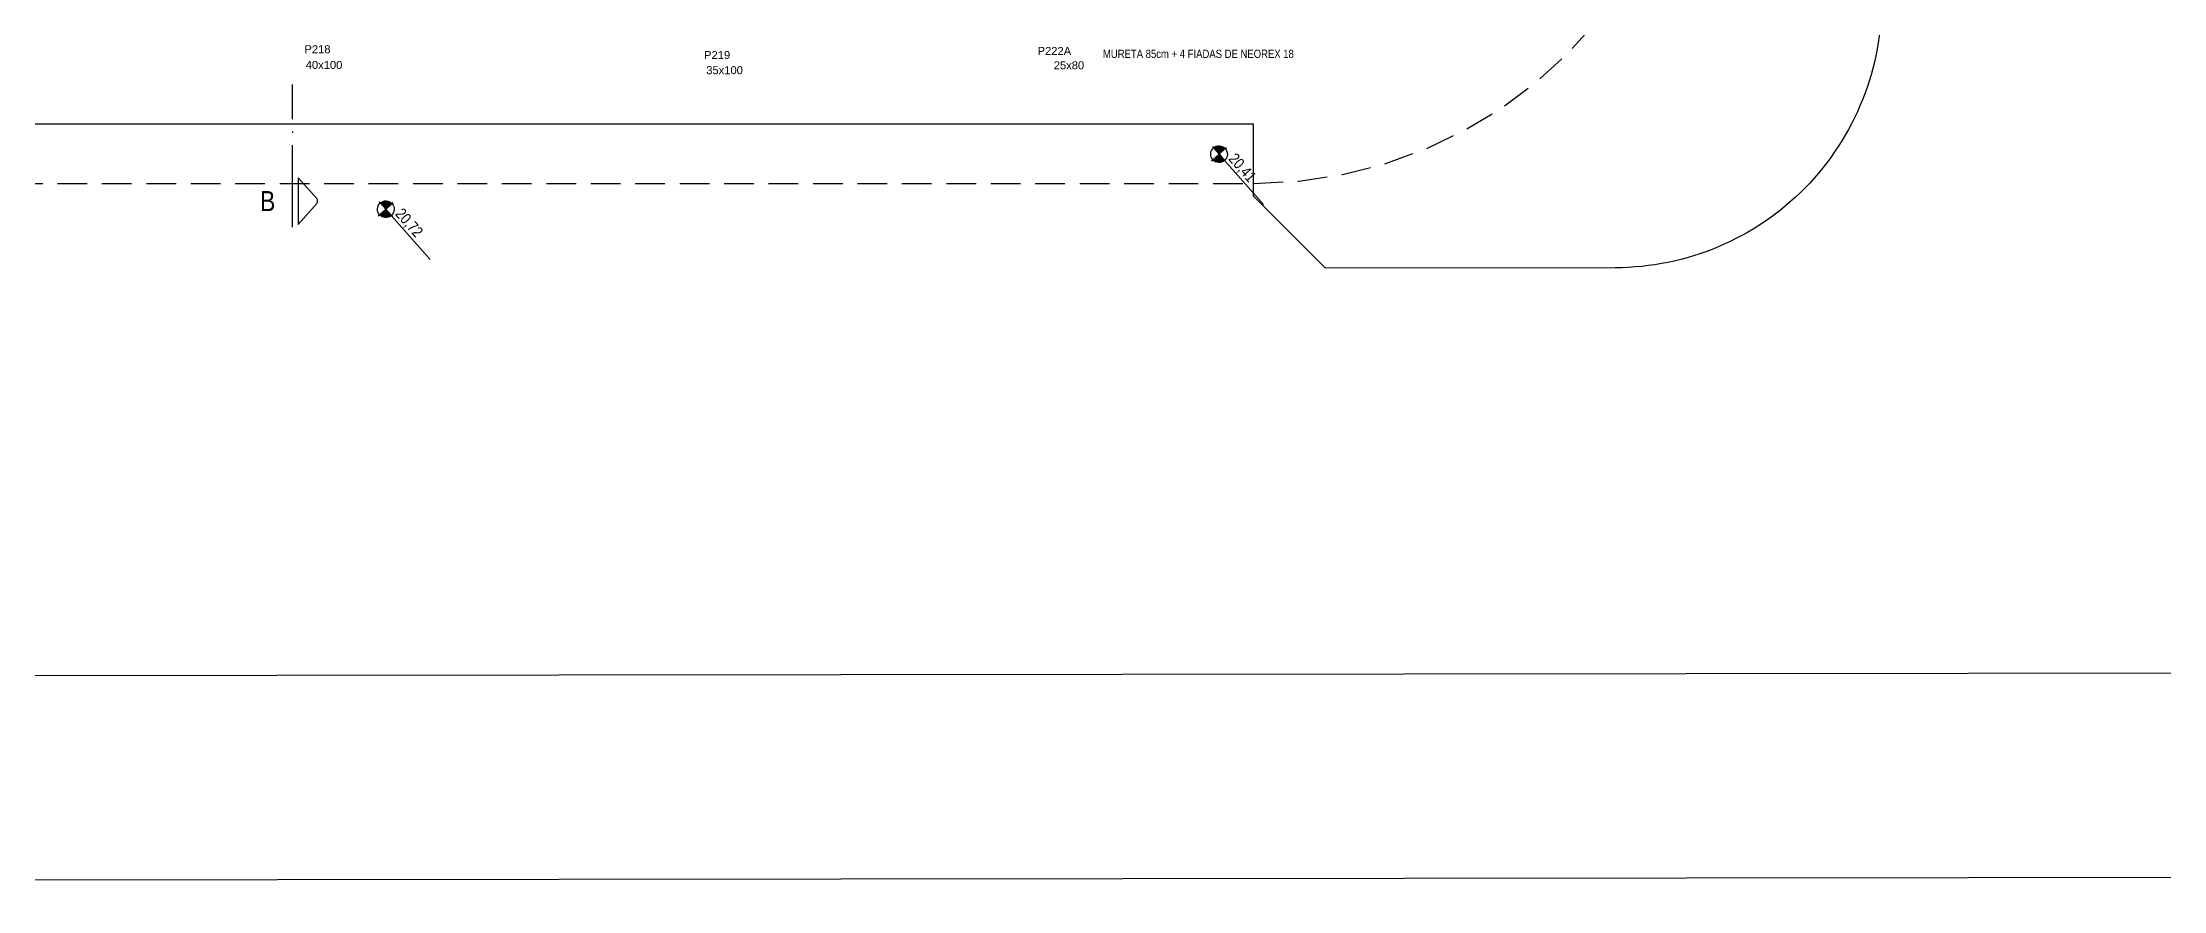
# Model space of a CAD drawing. Header units: metres. Extents: x -133 to 570, y -18 to 184.
# Drawn here: x 20.11 to 55.9, y -17.96 to -3.64 of the extents above; entities that cross this region are included whole.
import ezdxf
from ezdxf.enums import TextEntityAlignment as Align

# ---------------------------------------------------------------- set-up
doc = ezdxf.new("R2010")
doc.units = ezdxf.units.M
doc.linetypes.add('DASHEDX2', pattern=[1.5, 1, -0.5])
for name, color, linetype in [('12', 232, 'Continuous'), ('9', 232, 'Continuous'), ('ARQ-AUX1', 1, 'Continuous'), ('ARQ-AUX2', 2, 'Continuous'), ('ARQ-DIM', 2, 'Continuous'), ('ARQ-PRJ', 7, 'DASHEDX2'), ('ARQ-SIM', 1, 'Continuous'), ('ARQ-TXT EMBASAM', 2, 'Continuous')]:
    doc.layers.add(name, color=color, linetype=linetype)
doc.styles.add('Adesa', font='ARIALN.TTF')
doc.styles.get("Standard").update_dxf_attribs({"font": 'arial.ttf'})

# ---------------------------------------------------------------- blocks, each defined once
blk = doc.blocks.new('ADESA-SIM CORT')
at = {"color": 3}
blk.add_lwpolyline([(1.712, 0.367), (1.4, 0.086), (2.1, 0.086), (1.788, 0.367)], dxfattribs=at)
blk.add_lwpolyline([(1.788, 0.367, 0.267949), (1.712, 0.367)], format="xyb", dxfattribs=at)
at = {"color": 2}
for points in [[(0.521, 0), (0, 0)], [(0.706, 0), (0.729, 0)], [(2.14, 0), (0.914, 0)]]:
    blk.add_lwpolyline(points, dxfattribs=at)
at = {"color": 3, "style": 'Adesa'}
blk.add_attdef('A', text='', height=0.35, dxfattribs=at).set_placement((1.739, -0.325), align=Align.MIDDLE_CENTER)
blk = doc.blocks.new('ADESA-SIMB NIVEL PLAN')
h = blk.add_hatch(color=256)
h.dxf.hatch_style = 1
edge = h.paths.add_edge_path()
edge.add_ellipse((-0.038, 0), major_axis=(-0.133, 0.133), ratio=1, start_angle=315.0639, end_angle=405.0639)
edge.add_line((-0.226, 0), (-0.038, 0))
edge.add_line((-0.038, 0), (-0.038, 0.189))
edge = h.paths.add_edge_path()
edge.add_ellipse((-0.038, 0), major_axis=(-0.133, 0.133), ratio=1, start_angle=495.0639, end_angle=585.0639)
edge.add_line((0.151, 0), (-0.038, 0))
edge.add_line((-0.038, 0), (-0.038, -0.189))
for p, q in [((-0.038, 0.189), (-0.038, 0.226)), ((-0.038, 0.189), (-0.038, 0)), ((-0.038, 0), (0.151, 0)), ((-0.038, 0), (0.151, 0)), ((0.151, 0), (0.189, 0)), ((-0.264, 0), (-0.226, 0)), ((-0.226, 0), (-0.038, 0)), ((-0.038, -0.189), (-0.038, 0)), ((-0.037, -0.227), (-0.038, -0.189))]:
    blk.add_line(p, q)
blk.add_lwpolyline([(0.157, 0), (1.472, 0)])
blk.add_ellipse((-0.038, 0), major_axis=(-0.133, 0.133), ratio=1, start_param=3.928105432082424, end_param=10.21129073926201)
at = {"color": 3, "style": 'Adesa'}
for p in [(0.18, 0.072), (0.18, -0.298)]:
    blk.add_attdef('100.00', p, '', height=0.25, rotation=0.0639, dxfattribs=at)
blk = doc.blocks.new('terreno + circ vert')
at = {"layer": 'ARQ-AUX1'}
for points in [[(-132.8558, -14.5091), (76.3731, -14.2627)], [(-132.8514, -17.9591), (76.3775, -17.7127)]]:
    blk.add_lwpolyline(points, dxfattribs=at)
at = {"layer": 'ARQ-AUX2'}
blk.add_lwpolyline([(50.6534, 15.6421), (50.954, 7.4395), (50.9733, 6.3505), (49.7456, 5.0785), (48.4958, 5.0564), (48.5844, 0.0551), (49.8343, 0.0772), (51.1062, -1.1505), (51.1366, -2.868, -0.4190878), (46.6423, -7.4477), (41.7571, -7.4531), (40.5424, -6.2398), (40.5424, -5.025), (-9.4576, -5.025)], format="xyb", dxfattribs=at)
at = {"layer": 'ARQ-PRJ', "color": 1, "ltscale": 0.5}
blk.add_lwpolyline([(48.0419, 1.3908), (48.1056, 7.0609), (42.945, 9.4812), (35.5548, 12.9472), (27.5061, 16.8929), (22.1014, 19.5405), (15.0017, 23.0148), (8.3251, 26.282), (0.4895, 30.0914), (-5.8932, 33.2362), (-12.2759, 36.3811), (-18.9156, 39.6675), (-31.5995, 31.2229), (-104.3835, 0.8491), (-104.1403, -6.025), (40.5424, -6.025, 0.4109303)], format="xyb", close=True, dxfattribs=at)
at = {"layer": 'ARQ-SIM'}
ref = blk.add_blockref('ADESA-SIMB NIVEL PLAN', (39.978, -5.5523), dxfattribs=dict(at, xscale=0.75, yscale=0.75, zscale=0.75, rotation=311.3889187360448))
ref.add_attrib('100.00', '20,41', (40.1079, -5.6176), dxfattribs={"layer": '0', "color": 3, "height": 0.1875, "rotation": 311.45278, "style": 'Adesa'})
ref = blk.add_blockref('ADESA-SIMB NIVEL PLAN', (25.918, -6.4814), dxfattribs=dict(at, xscale=0.75, yscale=0.75, zscale=0.75, rotation=311.3889187360448))
ref.add_attrib('100.00', '20,72', (26.0479, -6.5467), dxfattribs={"layer": '0', "color": 3, "height": 0.1875, "rotation": 311.45278, "style": 'Adesa'})
blk = doc.blocks.new('EST-LO-6-5S1-R00')
at = {"layer": '12', "linetype": 'Continuous'}
for s, p in [('40x100', (2454.768223, -409.202035)), ('35x100', (3130.634446, -418.064241)), ('25x80', (3717.000433, -409.823303))]:
    blk.add_text(s, height=13.5, dxfattribs=at).set_placement(p)
at = {"layer": '9', "linetype": 'Continuous'}
for s, p in [('P218', (2452.583522, -382.74254)), ('P219', (3126.981724, -392.48268)), ('P222A', (3689.789709, -385.600918))]:
    blk.add_text(s, height=13.5, dxfattribs=at).set_placement(p)

msp = doc.modelspace()

# ---------------------------------------------------------------- block references
at = {"linetype": 'Continuous', "xscale": 0.01, "yscale": 0.01, "zscale": 0.01}
msp.add_blockref('EST-LO-6-5S1-R00', (0, 0), dxfattribs=at)
at = {"layer": 'ARQ-DIM'}
msp.add_blockref('terreno + circ vert', (0, 0), dxfattribs=at)
at = {"layer": 'ARQ-SIM'}
ref = msp.add_blockref('ADESA-SIM CORT', (24.3252, -4.3524), dxfattribs=dict(at, xscale=1.125, yscale=1.125, zscale=1.125, rotation=270))
ref.add_attrib('A', 'B ', dxfattribs={"layer": '0', "color": 4, "height": 0.3375, "style": 'Adesa'}).set_placement((23.9599, -6.3226), align=Align.MIDDLE_CENTER)

# ---------------------------------------------------------------- texts
at = {"layer": 'ARQ-TXT EMBASAM', "style": 'Adesa'}
msp.add_text('MURETA 85cm + 4 FIADAS DE NEOREX 18', height=0.14, dxfattribs=at).set_placement((39.6109, -3.9071, -0.0683), align=Align.CENTER)

doc.saveas('drawing.dxf')
